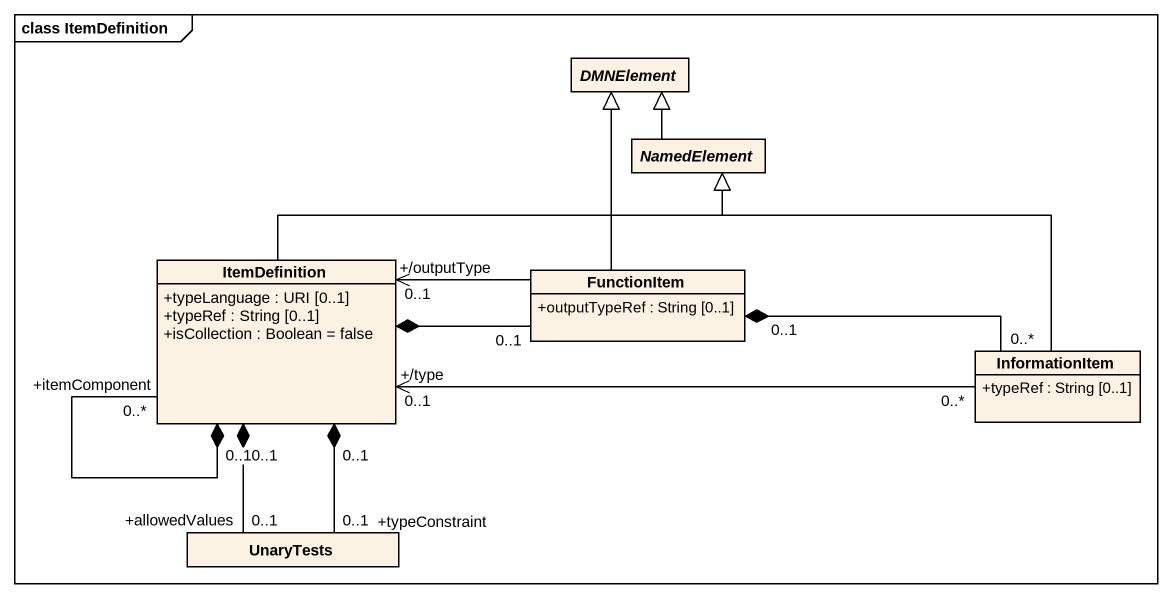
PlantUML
@startuml
mainframe class ItemDefinition
hide circle
hide empty members
skinparam classAttributeIconSize 0
abstract class DMNElement
abstract class NamedElement
class ItemDefinition {
  +typeLanguage : URI [0..1]
  +typeRef : String [0..1]
  +isCollection : Boolean = false
}
class FunctionItem {
  +outputTypeRef : String [0..1]
}
class InformationItem {
  +typeRef : String [0..1]
}
class UnaryTests
NamedElement -up-|> DMNElement
ItemDefinition -right-|> NamedElement
ItemDefinition "0..1" *-- "+itemComponent\n0..*" ItemDefinition
ItemDefinition *-right- "0..1" FunctionItem
ItemDefinition "0..1" *-- "+allowedValues\n0..1" UnaryTests
ItemDefinition "0..1" *-- "0..1\n+typeConstraint" UnaryTests
FunctionItem -up-|> DMNElement
FunctionItem -left-> "+/outputType\n0..1" ItemDefinition
FunctionItem "0..1" *-right- "0..*" InformationItem
InformationItem -up-|> NamedElement
InformationItem "0..*" -left-> "+/type\n0..1" ItemDefinition
@enduml
